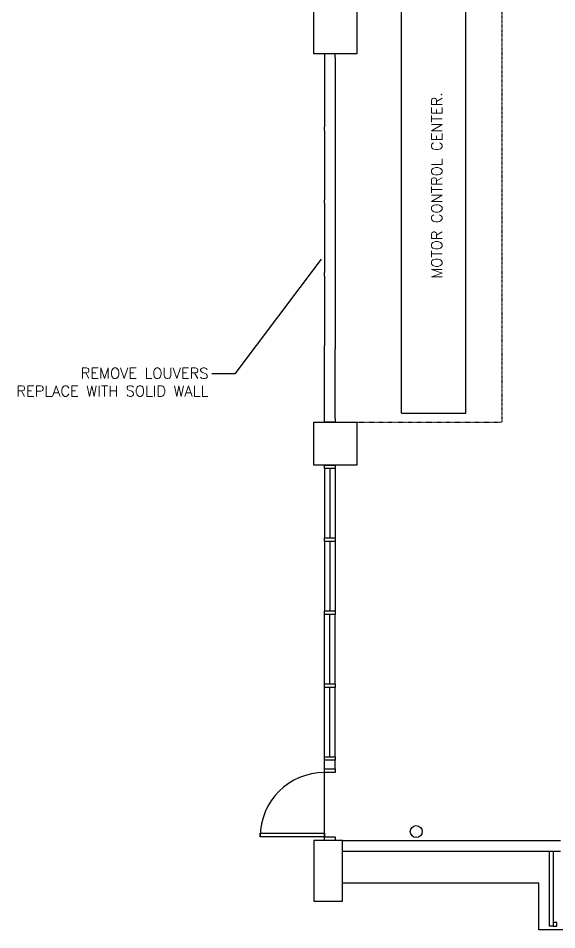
# Model space of a CAD drawing. Header units: inches. Extents: x 68736 to 85722, y -65709 to -39749.
# Drawn here: x 68736 to 76272, y -64959 to -52211 of the extents above; entities that cross this region are included whole.
import ezdxf

# ---------------------------------------------------------------- set-up
doc = ezdxf.new("R2010")
doc.units = ezdxf.units.IN
doc.header["$MEASUREMENT"] = 0
doc.linetypes.add('HIDDEN', pattern=[0.375, 0.25, -0.125])
doc.layers.add('M-X-BKGD', color=8, linetype='Continuous')
doc.styles.add('SIMS', font='simplex.shx')
doc.styles.get("Standard").update_dxf_attribs({"font": 'arial.ttf'})
doc.dimstyles.get("Standard").update_dxf_attribs({"dimtxt": 0.18, "dimasz": 0.18, "dimexe": 0.18, "dimexo": 0.0625, "dimgap": 0.09, "dimtad": 0, "dimtih": 1, "dimtoh": 1, "dimdec": 4, "dimzin": 0, "dimdsep": 46, "dimtxsty": 'Standard', "dimcen": 0.09, "dimadec": 0, "dimazin": 0, "dimtfac": 1, "dimtdec": 4, "dimtofl": 0, "dimtmove": 0, "dimatfit": 3, "dimfxl": 1, "dimtolj": 1, "dimtzin": 0, "dimarcsym": 0})

msp = doc.modelspace()

# ---------------------------------------------------------------- linework, layer by layer
at = {"layer": 'M-X-BKGD', "linetype": 'HIDDEN', "ltscale": 0.4}
for p in [(75502, -50859), (73472, -57859)]:
    msp.add_line(p, (75502, -57859), dxfattribs=at)
at = {"layer": 'M-X-BKGD'}
for p, q in [((74098, -57734), (74098, -50984)), ((74998, -57734), (74998, -50984)), ((74098, -57734), (74998, -57734))]:
    msp.add_line(p, q, dxfattribs=at)
at = {"layer": 'M-X-BKGD', "color": 5, "ltscale": 0.2}
for p, q in [((72872, -52709), (72872, -52109)), ((73472, -52109), (73472, -52709)), ((73472, -52709), (72872, -52709)), ((73172, -52709), (73022, -52709)), ((73022, -52709), (73022, -52759)), ((73022, -52759), (73022, -53729)), ((73172, -52759), (73172, -52709)), ((73172, -52759), (73172, -53729)), ((73022, -53779), (73022, -53729)), ((73022, -53779), (73022, -54749)), ((73172, -53729), (73172, -53779)), ((73172, -53779), (73172, -54749)), ((73022, -54799), (73022, -54749)), ((73022, -54799), (73022, -55769)), ((73172, -54749), (73172, -54799)), ((73172, -54799), (73172, -55769)), ((73022, -55819), (73022, -55769)), ((73022, -55819), (73022, -56789)), ((73172, -55769), (73172, -55819)), ((73172, -55819), (73172, -56789)), ((73022, -56839), (73022, -56789)), ((73022, -57809), (73022, -56839)), ((73172, -56789), (73172, -56839)), ((73172, -57809), (73172, -56839))]:
    msp.add_line(p, q, dxfattribs=at)
at = {"layer": 'M-X-BKGD', "ltscale": 0.2}
for p, q in [((72872, -57859), (73472, -57859)), ((72872, -58459), (72872, -57859)), ((73022, -57859), (73022, -57809)), ((73172, -57859), (73022, -57859)), ((73172, -57809), (73172, -57859)), ((73472, -57859), (73472, -58459)), ((73472, -58459), (72872, -58459)), ((73022, -58459), (73172, -58459)), ((73022, -58509), (73022, -58459)), ((73172, -58509), (73022, -58509)), ((73022, -58509), (73022, -59479)), ((73097, -58509), (73097, -59479)), ((73172, -58459), (73172, -58509)), ((73172, -58509), (73172, -59479)), ((73022, -59479), (73172, -59479)), ((73022, -59529), (73022, -59479)), ((73172, -59529), (73022, -59529)), ((73022, -59529), (73022, -60499)), ((73097, -59529), (73097, -60499)), ((73172, -59479), (73172, -59529)), ((73172, -59529), (73172, -60499)), ((73022, -60499), (73172, -60499)), ((73022, -60549), (73022, -60499)), ((73172, -60549), (73022, -60549)), ((73022, -61519), (73022, -60549)), ((73097, -61519), (73097, -60549)), ((73172, -60499), (73172, -60549)), ((73172, -61519), (73172, -60549)), ((73022, -61519), (73172, -61519)), ((73022, -61569), (73022, -61519)), ((73172, -61569), (73022, -61569)), ((73022, -62539), (73022, -61569)), ((73097, -62539), (73097, -61569)), ((73172, -61519), (73172, -61569)), ((73172, -62539), (73172, -61569)), ((73022, -62539), (73172, -62539)), ((73022, -62589), (73022, -62539)), ((73172, -62589), (73022, -62589)), ((73022, -62709), (73022, -62589)), ((73172, -62539), (73172, -62589)), ((73172, -62709), (73172, -62589)), ((73022, -62709), (73172, -62709)), ((73022, -62759), (73022, -62709)), ((73172, -62709), (73172, -62759)), ((73022, -63659), (73022, -62759)), ((73172, -62759), (73022, -62759)), ((72122, -63659), (72122, -63609)), ((72122, -63609), (73022, -63609)), ((73022, -63609), (73022, -63659)), ((73022, -63659), (72122, -63659)), ((73272, -63709), (72872, -63709)), ((72872, -63709), (72872, -64559)), ((73022, -63659), (73172, -63659)), ((73022, -63709), (73022, -63659)), ((73172, -63709), (73022, -63709)), ((73172, -63659), (73172, -63709)), ((73272, -64559), (73272, -63709)), ((73272, -63709), (76322, -63709)), ((73272, -63859), (76322, -63859)), ((76172, -64909), (76172, -63859)), ((76172, -63859), (76222, -63859)), ((76222, -63859), (76222, -64909)), ((76022, -64309), (73272, -64309)), ((76022, -64959), (76022, -64309)), ((72872, -64559), (73272, -64559)), ((76272, -64859), (76222, -64859)), ((76222, -64859), (76222, -64909)), ((76272, -64909), (76272, -64859)), ((78722, -64959), (76022, -64959)), ((76222, -64909), (76172, -64909)), ((76222, -64909), (76272, -64909))]:
    msp.add_line(p, q, dxfattribs=at)
at = {"layer": 'M-X-BKGD', "linetype": 'Continuous'}
msp.add_circle((74306, -63586), 83.4, dxfattribs=at)
at = {"layer": 'M-X-BKGD', "ltscale": 0.2}
msp.add_arc((73022, -63659), 900, 90, 180, dxfattribs=at)

# ---------------------------------------------------------------- texts
at = {"layer": 'M-X-BKGD', "style": 'SIMS'}
msp.add_text('MOTOR CONTROL CENTER.', height=150, rotation=90, dxfattribs=at).set_placement((74668, -55855, -422))
at = {"layer": 'M-X-BKGD', "color": 3, "insert": (71397, -57100, -422), "char_height": 150, "attachment_point": 3, "style": 'SIMS'}
msp.add_mtext('\\A1;REMOVE LOUVERS\\PREPLACE WITH SOLID WALL', dxfattribs=at)

# ---------------------------------------------------------------- leaders
at = {"layer": 'M-X-BKGD'}
msp.add_leader([(72974, -55581), (71767, -57184), (71446, -57184)], dimstyle='Standard', override={"dimscale": 1, "dimasz": 0.08, "dimtad": 0, "dimfxl": 0.009}, dxfattribs=at)

doc.saveas('drawing.dxf')
